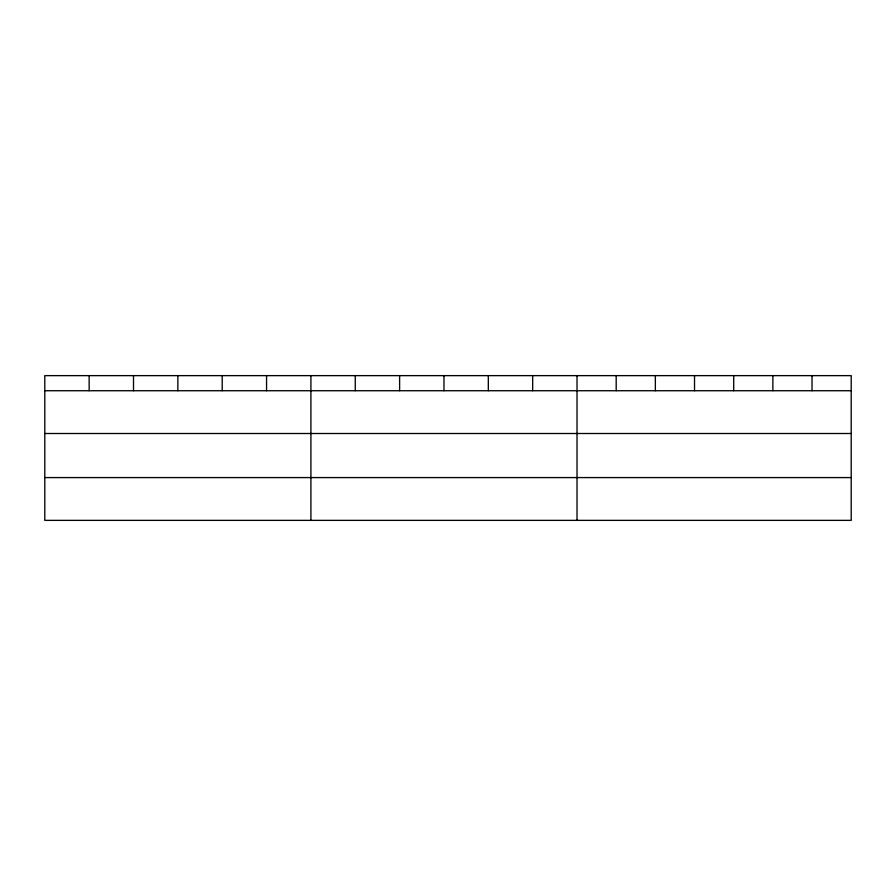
<?xml version="1.0" encoding="UTF-8"?>
<svg xmlns="http://www.w3.org/2000/svg" width="896" height="896" viewBox="0 0 896 896"><rect width="100%" height="100%" fill="white"/><g stroke="black" fill="none" stroke-linecap="round" stroke-linejoin="round"><path stroke-width="1.34" d="M851.2 433.507L851.2 375.637L44.8 375.637L44.8 520.363L851.2 520.363L851.2 433.507L44.8 433.507M44.8 390.734L851.2 390.734M44.8 477.579L851.2 477.579M812.034 375.637L812.034 390.734M772.867 375.637L772.867 390.734M733.701 375.637L733.701 390.734M694.523 375.637L694.523 390.734M655.357 375.637L655.357 390.734M616.19 375.637L616.19 390.734M577.024 375.637L577.024 520.363M532.672 375.637L532.672 390.734M488.32 375.637L488.32 390.734M443.968 375.637L443.968 390.734M399.616 375.637L399.616 390.734M355.264 375.637L355.264 390.734M310.912 375.637L310.912 520.363M266.56 375.637L266.56 390.734M222.208 375.637L222.208 390.734M177.856 375.637L177.856 390.734M133.504 375.637L133.504 390.734M89.152 375.637L89.152 390.734"/></g></svg>
